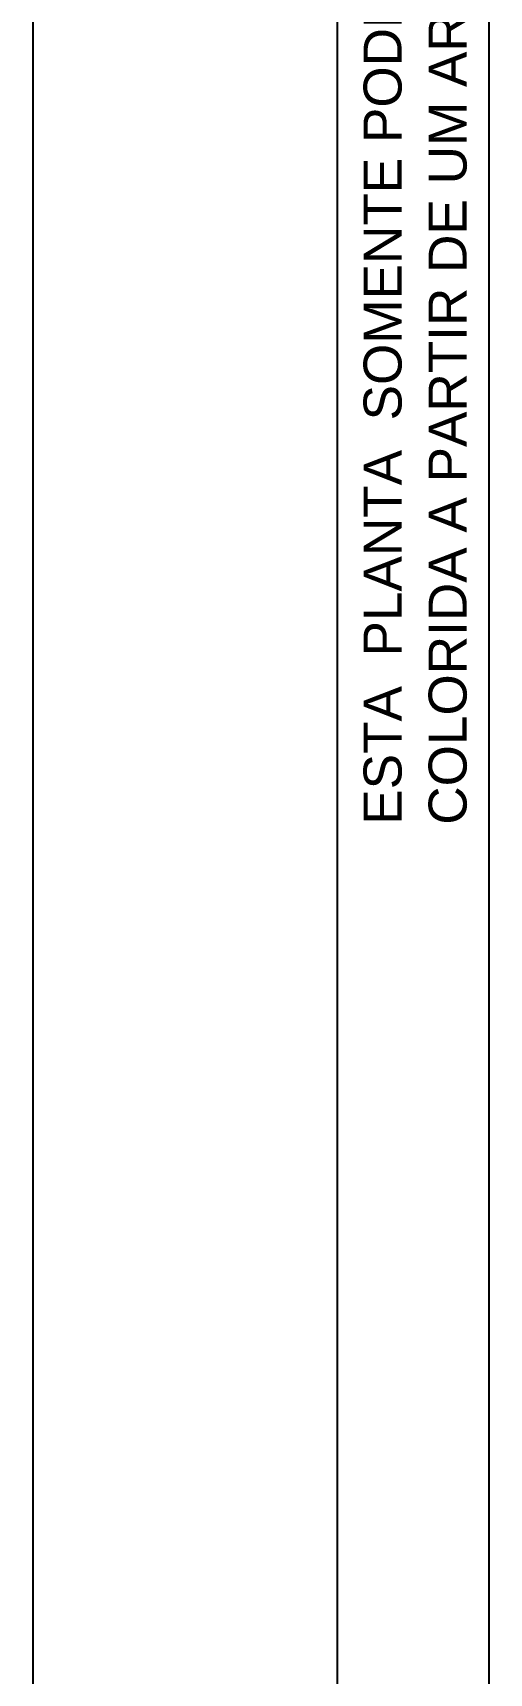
# Model space of a CAD drawing. Extents: x 0 to 119, y 0 to 84.
# Drawn here: x 0 to 3, y 67.17 to 77.95 of the extents above; entities that cross this region are included whole.
import ezdxf

# ---------------------------------------------------------------- set-up
doc = ezdxf.new("R2010")
doc.units = 0
doc.header["$MEASUREMENT"] = 0
doc.layers.add('40', color=7, linetype='CONTINUOUS')
doc.layers.add('7', color=232, linetype='CONTINUOUS')
doc.styles.add('TQS_ARIAL', font='arial.ttf')

msp = doc.modelspace()

# ---------------------------------------------------------------- linework, layer by layer
at = {"layer": '40', "linetype": 'Continuous'}
for p, q in [((0, 84.100001), (0, 0)), ((2, 84.100001), (2, 0))]:
    msp.add_line(p, q, dxfattribs=at)
at = {"layer": '7', "color": 232, "linetype": 'Continuous'}
msp.add_line((3, 0.999999), (3, 83.100001), dxfattribs=at)

# ---------------------------------------------------------------- texts
at = {"layer": '40', "linetype": 'Continuous', "style": 'TQS_ARIAL'}
for s, p in [('COLORIDA A PARTIR DE UM ARQUIVO NO FORMATO PDF OU DWG', (2.851792, 72.74511)), ('ESTA  PLANTA  SOMENTE PODERÁ  SER  UTILIZADA SE PLOTADA ', (2.424295, 72.74511))]:
    msp.add_text(s, height=0.25, rotation=90, dxfattribs=at).set_placement(p)

doc.saveas('drawing.dxf')
